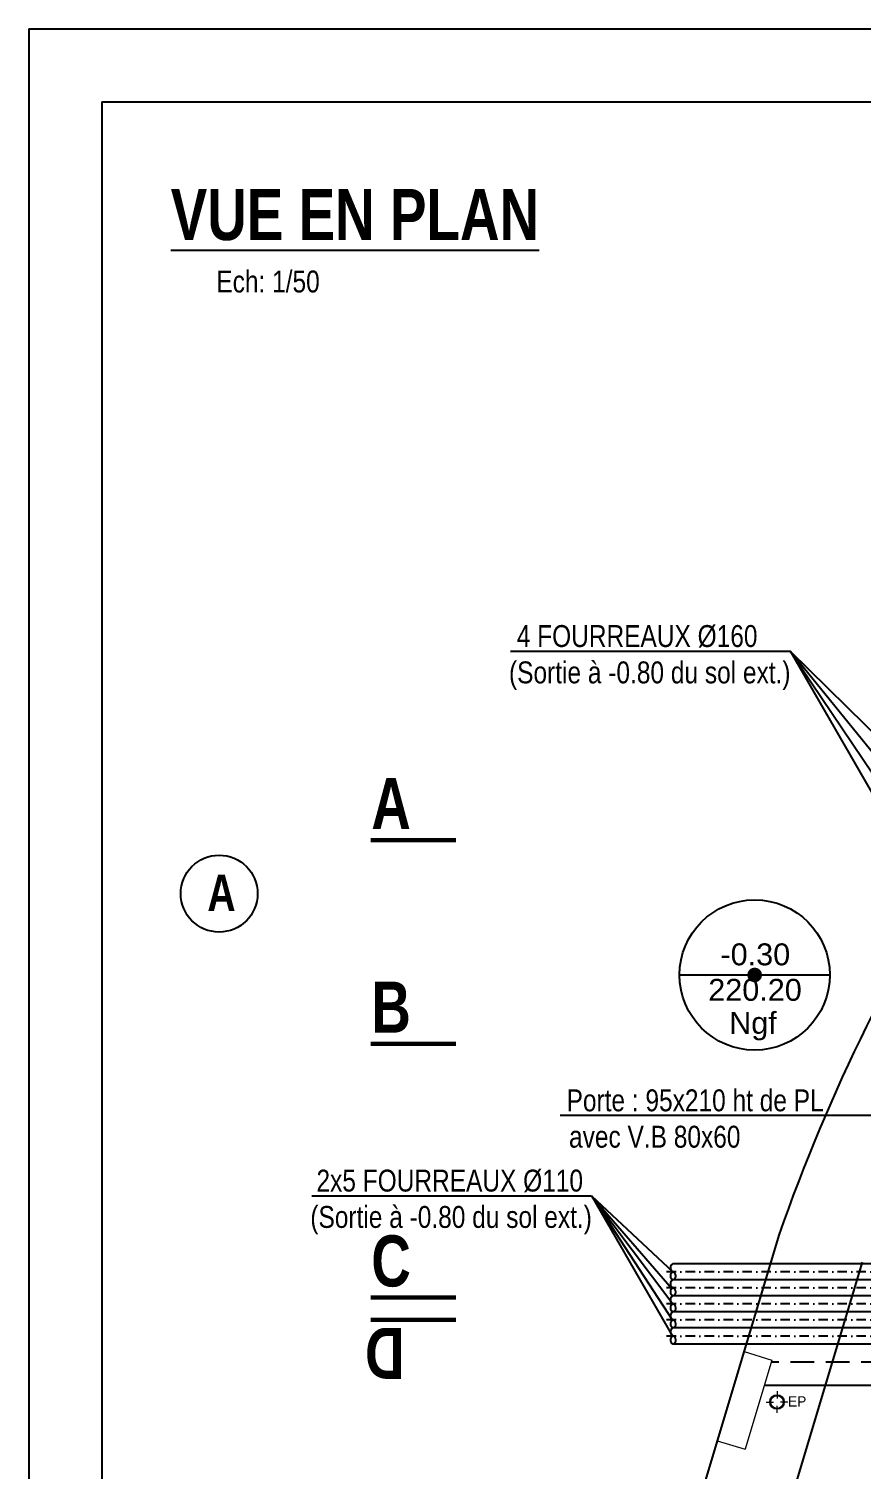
# Model space of a CAD drawing. Header units: centimetres. Extents: x 21705 to 42035, y -33238 to -31753.
# Drawn here: x 24348 to 24919, y -32740 to -31753 of the extents above; entities that cross this region are included whole.
import ezdxf
from ezdxf.enums import TextEntityAlignment as Align

# ---------------------------------------------------------------- set-up
doc = ezdxf.new("R2010")
doc.units = ezdxf.units.CM
doc.header["$LTSCALE"] = 25.4
doc.linetypes.add('CACHEX2', pattern=[19.05, 12.7, -6.35])
doc.linetypes.add('TIRETPTX2', pattern=[50.8, 25.4, -12.7, 0, -12.7])
for name, color, linetype in [('01_fenetres', 171, 'Continuous'), ('01_linteaux', 2, 'Continuous'), ('01_murs_sup', 2, 'CACHEX2'), ('01_texte', 230, 'Continuous')]:
    doc.layers.add(name, color=color, linetype=linetype)
for name, color, linetype, lineweight in [('01_murs_coup', 5, 'Continuous', 60), ('B Général', 7, 'Continuous', 5), ('C ANNOTATIONS-prestations', 7, 'Continuous', 5)]:
    doc.layers.add(name, color=color, linetype=linetype, lineweight=lineweight)
doc.styles.add('Eurostile', font='')
doc.styles.add('impact', font='impact.ttf')
doc.styles.add('MATTE_TXT', font='arial.ttf')
doc.styles.get('Eurostile').set_extended_font_data('Eurostile')

# ---------------------------------------------------------------- blocks, each defined once
blk = doc.blocks.new('EP')
at = {"layer": 'B Général', "color": 7, "linetype": 'Continuous', "lineweight": 5}
for p, q in [((-7.5, 0), (-2.5, 0)), ((0, 7.5), (0, 2.5)), ((7.5, 0), (2.5, 0)), ((0, -7.5), (0, -2.5))]:
    blk.add_line(p, q, dxfattribs=at)
at = {"layer": 'B Général', "color": 7, "linetype": 'Continuous', "lineweight": 5, "flags": 128}
for points in [[(-5, 0, -1), (5, 0, -1)], [(-4.33, 0, -1), (4.33, 0, -1)]]:
    blk.add_lwpolyline(points, format="xyb", close=True, dxfattribs=at)
at = {"layer": 'C ANNOTATIONS-prestations', "insert": (7.5, 3.98), "char_height": 7.049, "attachment_point": 1, "line_spacing_factor": 0.895453, "style": 'Eurostile'}
blk.add_mtext('EP', dxfattribs=at)

msp = doc.modelspace()

# ---------------------------------------------------------------- linework, layer by layer
at = {"layer": '01_fenetres', "ltscale": 30}
for q in [(26397.98, -31802.82), (24397.98, -33187.82)]:
    msp.add_line((24397.98, -31802.82), q, dxfattribs=at)
at = {"layer": '01_linteaux'}
for p, q in [((24861.73, -32579.07), (24787.38, -32826.87)), ((24918.82, -32597.58), (24844.85, -32844.11)), ((25200.43, -32682.06), (24851.77, -32682.06))]:
    msp.add_line(p, q, dxfattribs=at)
at = {"layer": '01_linteaux', "linetype": 'TIRETPTX2', "ltscale": 0.01}
for p, q in [((25259.44, -32604.05), (24780.77, -32604.05)), ((25259.44, -32615.05), (24780.77, -32615.05)), ((25259.44, -32626.05), (24780.77, -32626.05)), ((25259.44, -32637.05), (24780.77, -32637.05)), ((25259.44, -32648.05), (24780.77, -32648.05))]:
    msp.add_line(p, q, dxfattribs=at)
at = {"layer": '01_linteaux', "linetype": 'Continuous'}
for p, q in [((25246.43, -32598.55), (24789.23, -32598.55)), ((25246.43, -32609.55), (24789.23, -32609.55)), ((25246.43, -32609.55), (24789.23, -32609.55)), ((25246.43, -32620.55), (24789.23, -32620.55)), ((25246.43, -32631.55), (24789.23, -32631.55)), ((25246.43, -32642.55), (24789.23, -32642.55)), ((25246.43, -32642.55), (24789.23, -32642.55)), ((25246.43, -32653.55), (24789.23, -32653.55))]:
    msp.add_line(p, q, dxfattribs=at)
at = {"layer": '01_linteaux'}
msp.add_arc((26037.24, -32988.36), 1244.73, 132.24354, 160.80281, dxfattribs=at)
at = {"layer": '01_linteaux', "linetype": 'Continuous'}
for centre, start, end in [((24790.49, -32601.3), 114.66936, 245.33064), ((24790.49, -32606.8), 114.66936, 245.33064), ((24788.13, -32606.87), 298.0507, 68.71198), ((24790.49, -32612.3), 114.66936, 245.33064), ((24790.49, -32617.8), 114.66936, 245.33064), ((24790.49, -32623.3), 114.66936, 245.33064), ((24788.13, -32617.87), 298.0507, 68.71198), ((24790.49, -32628.8), 114.66936, 245.33064), ((24790.49, -32634.3), 114.66936, 245.33064), ((24788.13, -32628.87), 298.0507, 68.71198), ((24790.49, -32639.8), 114.66936, 245.33064), ((24790.49, -32645.3), 114.66936, 245.33064), ((24788.13, -32639.87), 298.0507, 68.71198), ((24790.49, -32650.8), 114.66936, 245.33064), ((24788.13, -32650.87), 298.0507, 68.71198)]:
    msp.add_arc(centre, 3.03, start, end, dxfattribs=at)
at = {"layer": '01_murs_coup', "linetype": 'Continuous', "lineweight": 5}
for p, q in [((24837.88, -32658.74), (24819.56, -32719.77)), ((24837.88, -32658.74), (24857.04, -32664.49)), ((24857.04, -32664.49), (24838.72, -32725.52)), ((24819.56, -32719.77), (24838.72, -32725.52)), ((24819.56, -32719.77), (24838.72, -32725.52))]:
    msp.add_line(p, q, dxfattribs=at)
at = {"layer": '01_murs_sup', "ltscale": 0.05}
msp.add_line((25200.43, -32666.06), (24856.57, -32666.06), dxfattribs=at)
at = {"layer": '01_texte', "ltscale": 30}
for q in [(24347.98, -33237.82), (26447.98, -31752.82)]:
    msp.add_line((24347.98, -31752.82), q, dxfattribs=at)
at = {"layer": '01_texte'}
for p, q in [((24677.9, -32179.11), (24869.39, -32179.11)), ((24869.39, -32179.11), (24933.54, -32242.13)), ((24933.54, -32258.13), (24869.39, -32179.11)), ((24869.39, -32179.11), (24933.54, -32274.13)), ((24869.39, -32179.11), (24933.54, -32290.13)), ((24793.71, -32400.8), (24896.64, -32400.8)), ((24996.19, -32497.09), (24711.95, -32497.09)), ((24541.84, -32552.05), (24733.33, -32552.05)), ((24733.33, -32552.05), (24789.23, -32604.05)), ((24733.33, -32552.05), (24788.51, -32615.51)), ((24733.33, -32552.05), (24789.23, -32626.05)), ((24733.33, -32552.05), (24788.84, -32637.26)), ((24733.33, -32552.05), (24788.98, -32648.18))]:
    msp.add_line(p, q, dxfattribs=at)
at = {"layer": '01_texte', "const_width": 3}
for points in [[(24640.59, -32308.57), (24582.09, -32308.57)], [(24640.59, -32447.98), (24582.09, -32447.98)], [(24640.59, -32621.77), (24582.09, -32621.77)], [(24640.59, -32636.88), (24582.09, -32636.88)]]:
    msp.add_lwpolyline(points, dxfattribs=at)
at = {"layer": '01_texte', "const_width": 5}
msp.add_lwpolyline([(24842.68, -32400.8, 1), (24847.68, -32400.8, 1)], format="xyb", close=True, dxfattribs=at)
at = {"layer": '01_texte'}
for centre, radius in [((24478.37, -32345.09), 26.34), ((24845.18, -32400.8), 51.46)]:
    msp.add_circle(centre, radius, dxfattribs=at)

# ---------------------------------------------------------------- block references
at = {"layer": '01_linteaux'}
msp.add_blockref('EP', (24860.48, -32693.27), dxfattribs=at)

# ---------------------------------------------------------------- texts
at = {"layer": '01_texte', "style": 'impact'}
msp.add_text('%%UVUE EN PLAN', height=35, dxfattribs=at).set_placement((24571.33, -31908.02), align=Align.BOTTOM_CENTER)
at = {"layer": '01_texte', "style": 'MATTE_TXT', "width": 0.8}
for s, p in [('Ech: 1/50', (24511.84, -31937.88)), ('4 FOURREAUX %%C160', (24764.66, -32180.68)), ('(Sortie à -0.80 du sol ext.) ', (24775.64, -32205.58)), ('Porte : 95x210 ht de PL', (24804.39, -32498.66)), ('avec V.B 80x60', (24776.73, -32523.56)), ('2x5 FOURREAUX %%C110', (24636.31, -32553.62)), ('(Sortie à -0.80 du sol ext.) ', (24639.57, -32578.51))]:
    msp.add_text(s, height=15, dxfattribs=at).set_placement(p, align=Align.BOTTOM_CENTER)
at = {"layer": '01_texte', "style": 'impact'}
for s, rotation, p in [('A', 0, (24596.11, -32311.43)), ('B', 0, (24596.11, -32450.83)), ('C', 0, (24596.11, -32624.62)), ('D', 180, (24591.77, -32631.96))]:
    msp.add_text(s, height=35, rotation=rotation, dxfattribs=at).set_placement(p, align=Align.BOTTOM_CENTER)
msp.add_text('A', height=25, rotation=0, dxfattribs=at).set_placement((24470.27, -32357))
at = {"layer": '01_texte', "style": 'MATTE_TXT'}
for s, p in [('-0.30', (24821.75, -32394.18)), ('220.20', (24813.38, -32418.48)), ('Ngf', (24827.71, -32441.12))]:
    msp.add_text(s, height=15, dxfattribs=at).set_placement(p)

doc.saveas('drawing.dxf')
